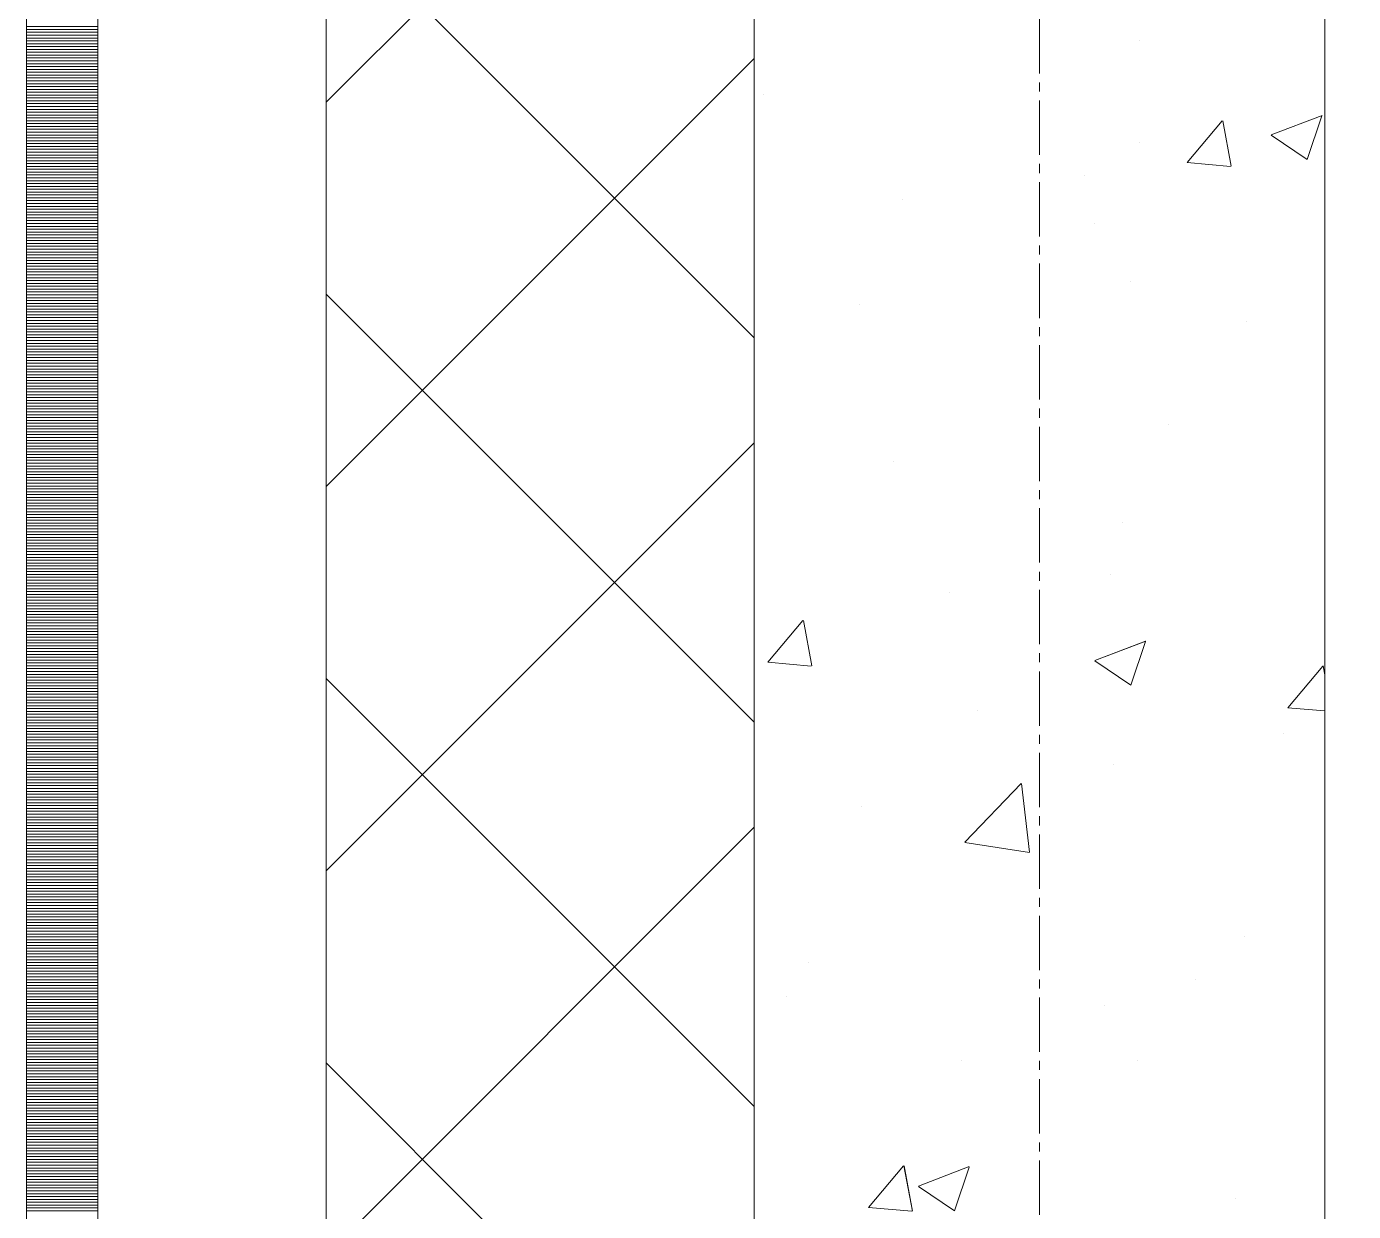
# Model space of a CAD drawing. Header units: millimetres. Extents: x 470010 to 1231400, y -134005 to 421770.
# Drawn here: x 672518.6 to 672983.6, y -56216.7 to -55801.5 of the extents above; entities that cross this region are included whole.
import ezdxf
from ezdxf.enums import TextEntityAlignment as Align

# ---------------------------------------------------------------- set-up
doc = ezdxf.new("R2010")
doc.units = ezdxf.units.MM
doc.linetypes.add('CENTER2', pattern=[28.575, 19.05, -3.175, 3.175, -3.175])
doc.linetypes.add('DASHED', pattern=[19.05, 12.7, -6.35])
doc.layers.get('Defpoints').update_dxf_attribs({"color": 140})
doc.layers.add('АР_Делит', color=120, linetype='Continuous', lineweight=0, plot=False)
for name, color, linetype, lineweight in [('АР_Стены ПЕНОблок', 52, 'Continuous', 20), ('АР_Тонкая', 254, 'Continuous', 5), ('АР_Утеплитель', 31, 'Continuous', 0), ('АР_Штриховка', 8, 'Continuous', 0)]:
    doc.layers.add(name, color=color, linetype=linetype, lineweight=lineweight)
doc.layers.add('РД_Оси_100', color=7, linetype='Continuous', lineweight=0, true_color=0x525252)
doc.styles.add('style1', font='ARIALN.TTF')

# ---------------------------------------------------------------- blocks, each defined once
blk = doc.blocks.new('СОШ_2200_АР_ОСИ_М100_28.05.24')
at = {"layer": 'АР_Делит', "color": 251, "linetype": 'DASHED', "true_color": 0x636466}
blk.add_lwpolyline([(114955, 135155), (114955, -355), (93595.036, -355), (93595.036, 13855), (94145, 13855), (94145, 68320), (66055, 68320), (66055, 13857.73), (83455, 13857.73), (83455, -355), (45245, -355), (45245, 13145), (44695, 13145), (44695, 26755), (45245, 26755), (45245, 68320), (20455, 68320), (20455, 26755), (27955, 26755), (27955, 13145), (-355, 13145), (-355, 100855)], dxfattribs=at)
at = {"layer": 'РД_Оси_100', "color": 251, "linetype": 'CENTER2', "true_color": 0x636466}
blk.add_line((0, -6155), (0, 139938.679), dxfattribs=at)
blk = doc.blocks.new('A$C9108343f')
at = {"layer": 'АР_Стены ПЕНОблок', "color": 18, "linetype": 'Continuous', "lineweight": 20, "true_color": 0x000000}
for p, q in [((7054.96, 97555), (7054.96, 21355)), ((7254.96, 21355), (7254.96, 97555))]:
    blk.add_line(p, q, dxfattribs=at)
at = {"layer": 'АР_Тонкая', "color": 18, "linetype": 'Continuous', "lineweight": 5, "true_color": 0x000000}
for p, q in [((6799.96, 97555), (6799.96, 21355)), ((6824.96, 97555), (6824.96, 21355)), ((6824.96, 21355), (6824.96, 97555)), ((6904.96, 21355), (6904.96, 97555))]:
    blk.add_line(p, q, dxfattribs=at)
at = {"layer": 'АР_Утеплитель', "color": 18, "linetype": 'Continuous', "lineweight": 0, "true_color": 0x000000}
for p, q in [((6904.96, 97555), (6904.96, 21355)), ((7054.96, 21355), (7054.96, 97555))]:
    blk.add_line(p, q, dxfattribs=at)
at = {"layer": 'АР_Штриховка', "color": 18, "linetype": 'Continuous', "lineweight": 0, "true_color": 0x000000}
for p, q in [((6904.96, 44538.25), (7054.96, 44688.25)), ((7054.96, 44455.69), (6904.96, 44605.69)), ((6799.96, 44564.75), (6824.96, 44564.75)), ((6799.96, 44563.75), (6824.96, 44563.75)), ((6799.96, 44562.75), (6824.96, 44562.75)), ((6799.96, 44561.75), (6824.96, 44561.75)), ((6799.96, 44560.75), (6824.96, 44560.75)), ((6799.96, 44559.75), (6824.96, 44559.75)), ((6799.96, 44558.75), (6824.96, 44558.75)), ((6799.96, 44557.75), (6824.96, 44557.75)), ((6799.96, 44556.75), (6824.96, 44556.75)), ((7190.02, 44559.95), (7190.02, 44559.95)), ((6799.96, 44555.75), (6824.96, 44555.75)), ((6799.96, 44554.75), (6824.96, 44554.75)), ((6799.96, 44553.75), (6824.96, 44553.75)), ((6799.96, 44552.75), (6824.96, 44552.75)), ((6799.96, 44551.75), (6824.96, 44551.75)), ((6904.96, 44403.55), (7054.96, 44553.55)), ((6799.96, 44550.75), (6824.96, 44550.75)), ((6799.96, 44549.75), (6824.96, 44549.75)), ((6799.96, 44548.75), (6824.96, 44548.75)), ((6799.96, 44547.75), (6824.96, 44547.75)), ((6799.96, 44546.75), (6824.96, 44546.75)), ((6799.96, 44545.75), (6824.96, 44545.75)), ((6799.96, 44544.75), (6824.96, 44544.75)), ((6799.96, 44543.75), (6824.96, 44543.75)), ((6799.96, 44542.75), (6824.96, 44542.75)), ((6799.96, 44541.75), (6824.96, 44541.75)), ((6799.96, 44540.75), (6824.96, 44540.75)), ((6799.96, 44539.75), (6824.96, 44539.75)), ((6799.96, 44538.75), (6824.96, 44538.75)), ((6799.96, 44537.75), (6824.96, 44537.75)), ((7058.1, 44540.9), (7058.1, 44540.9)), ((6799.96, 44536.75), (6824.96, 44536.75)), ((6799.96, 44535.75), (6824.96, 44535.75)), ((6799.96, 44534.75), (6824.96, 44534.75)), ((6799.96, 44533.75), (6824.96, 44533.75)), ((7236.15, 44526.78), (7253.94, 44533.61)), ((7248.74, 44518.12), (7253.89, 44533.47)), ((6799.96, 44532.75), (6824.96, 44532.75)), ((6799.96, 44531.75), (6824.96, 44531.75)), ((6799.96, 44530.75), (6824.96, 44530.75)), ((6799.96, 44529.75), (6824.96, 44529.75)), ((6799.96, 44528.75), (6824.96, 44528.75)), ((7206.72, 44517.11), (7218.96, 44531.7)), ((7222.08, 44515.81), (7219.14, 44531.73)), ((6799.96, 44527.75), (6824.96, 44527.75)), ((6799.96, 44526.75), (6824.96, 44526.75)), ((6799.96, 44525.75), (6824.96, 44525.75)), ((6799.96, 44524.75), (6824.96, 44524.75)), ((6799.96, 44523.75), (6824.96, 44523.75)), ((7190.15, 44524.2), (7190.15, 44524.2)), ((7236.09, 44526.65), (7248.73, 44518.12)), ((6799.96, 44522.75), (6824.96, 44522.75)), ((6799.96, 44521.75), (6824.96, 44521.75)), ((6799.96, 44520.75), (6824.96, 44520.75)), ((6799.96, 44519.75), (6824.96, 44519.75)), ((6799.96, 44518.75), (6824.96, 44518.75)), ((6799.96, 44517.75), (6824.96, 44517.75)), ((6799.96, 44516.75), (6824.96, 44516.75)), ((6799.96, 44515.75), (6824.96, 44515.75)), ((6799.96, 44514.75), (6824.96, 44514.75)), ((7206.72, 44517.11), (7221.9, 44515.78)), ((6799.96, 44513.75), (6824.96, 44513.75)), ((6799.96, 44512.75), (6824.96, 44512.75)), ((6799.96, 44511.75), (6824.96, 44511.75)), ((6799.96, 44510.75), (6824.96, 44510.75)), ((6799.96, 44509.75), (6824.96, 44509.75)), ((7170.62, 44512.68), (7170.62, 44512.68)), ((6799.96, 44508.75), (6824.96, 44508.75)), ((6799.96, 44507.75), (6824.96, 44507.75)), ((6799.96, 44506.75), (6824.96, 44506.75)), ((6799.96, 44505.75), (6824.96, 44505.75)), ((6799.96, 44504.75), (6824.96, 44504.75)), ((6799.96, 44503.75), (6824.96, 44503.75)), ((6799.96, 44502.75), (6824.96, 44502.75)), ((6799.96, 44501.75), (6824.96, 44501.75)), ((6799.96, 44500.75), (6824.96, 44500.75)), ((7107.04, 44504.3), (7107.04, 44504.3)), ((6799.96, 44499.75), (6824.96, 44499.75)), ((6799.96, 44498.75), (6824.96, 44498.75)), ((6799.96, 44497.75), (6824.96, 44497.75)), ((6799.96, 44496.75), (6824.96, 44496.75)), ((6799.96, 44495.75), (6824.96, 44495.75)), ((6799.96, 44494.75), (6824.96, 44494.75)), ((6799.96, 44493.75), (6824.96, 44493.75)), ((6799.96, 44492.75), (6824.96, 44492.75)), ((6799.96, 44491.75), (6824.96, 44491.75)), ((7174.06, 44495.62), (7174.06, 44495.62)), ((6799.96, 44490.75), (6824.96, 44490.75)), ((6799.96, 44489.75), (6824.96, 44489.75)), ((6799.96, 44488.75), (6824.96, 44488.75)), ((6799.96, 44487.75), (6824.96, 44487.75)), ((6799.96, 44486.75), (6824.96, 44486.75)), ((6799.96, 44485.75), (6824.96, 44485.75)), ((6799.96, 44484.75), (6824.96, 44484.75)), ((6799.96, 44483.75), (6824.96, 44483.75)), ((6799.96, 44482.75), (6824.96, 44482.75)), ((6799.96, 44481.75), (6824.96, 44481.75)), ((6799.96, 44480.75), (6824.96, 44480.75)), ((6799.96, 44479.75), (6824.96, 44479.75)), ((6799.96, 44478.75), (6824.96, 44478.75)), ((6799.96, 44477.75), (6824.96, 44477.75)), ((6799.96, 44476.75), (6824.96, 44476.75)), ((6799.96, 44475.75), (6824.96, 44475.75)), ((6799.96, 44474.75), (6824.96, 44474.75)), ((6799.96, 44473.75), (6824.96, 44473.75)), ((6799.96, 44472.75), (6824.96, 44472.75)), ((7186.94, 44475.39), (7186.94, 44475.39)), ((6799.96, 44471.75), (6824.96, 44471.75)), ((6799.96, 44470.75), (6824.96, 44470.75)), ((6799.96, 44469.75), (6824.96, 44469.75)), ((6799.96, 44468.75), (6824.96, 44468.75)), ((6799.96, 44467.75), (6824.96, 44467.75)), ((7054.96, 44320.98), (6904.96, 44470.98)), ((6799.96, 44466.75), (6824.96, 44466.75)), ((6799.96, 44465.75), (6824.96, 44465.75)), ((6799.96, 44464.75), (6824.96, 44464.75)), ((6799.96, 44463.75), (6824.96, 44463.75)), ((7092.02, 44467.23), (7092.02, 44467.23)), ((6799.96, 44462.75), (6824.96, 44462.75)), ((6799.96, 44461.75), (6824.96, 44461.75)), ((6799.96, 44460.75), (6824.96, 44460.75)), ((6799.96, 44459.75), (6824.96, 44459.75)), ((6799.96, 44458.75), (6824.96, 44458.75)), ((7227.61, 44461.5), (7227.61, 44461.5)), ((6799.96, 44457.75), (6824.96, 44457.75)), ((6799.96, 44456.75), (6824.96, 44456.75)), ((6799.96, 44455.75), (6824.96, 44455.75)), ((6799.96, 44454.75), (6824.96, 44454.75)), ((7055.01, 44456.35), (7055.01, 44456.35)), ((6799.96, 44453.75), (6824.96, 44453.75)), ((6799.96, 44452.75), (6824.96, 44452.75)), ((6799.96, 44451.75), (6824.96, 44451.75)), ((6799.96, 44450.75), (6824.96, 44450.75)), ((6799.96, 44449.75), (6824.96, 44449.75)), ((6799.96, 44448.75), (6824.96, 44448.75)), ((6799.96, 44447.75), (6824.96, 44447.75)), ((6799.96, 44446.75), (6824.96, 44446.75)), ((6799.96, 44445.75), (6824.96, 44445.75)), ((6799.96, 44444.75), (6824.96, 44444.75)), ((6799.96, 44443.75), (6824.96, 44443.75)), ((6799.96, 44442.75), (6824.96, 44442.75)), ((6799.96, 44441.75), (6824.96, 44441.75)), ((6799.96, 44440.75), (6824.96, 44440.75)), ((6799.96, 44439.75), (6824.96, 44439.75)), ((6799.96, 44438.75), (6824.96, 44438.75)), ((6799.96, 44437.75), (6824.96, 44437.75)), ((6799.96, 44436.75), (6824.96, 44436.75)), ((6799.96, 44435.75), (6824.96, 44435.75)), ((6799.96, 44434.75), (6824.96, 44434.75)), ((6799.96, 44433.75), (6824.96, 44433.75)), ((6799.96, 44432.75), (6824.96, 44432.75)), ((6799.96, 44431.75), (6824.96, 44431.75)), ((6799.96, 44430.75), (6824.96, 44430.75)), ((6799.96, 44429.75), (6824.96, 44429.75)), ((6799.96, 44428.75), (6824.96, 44428.75)), ((6799.96, 44427.75), (6824.96, 44427.75)), ((6799.96, 44426.75), (6824.96, 44426.75)), ((6799.96, 44425.75), (6824.96, 44425.75)), ((6799.96, 44424.75), (6824.96, 44424.75)), ((6799.96, 44423.75), (6824.96, 44423.75)), ((6799.96, 44422.75), (6824.96, 44422.75)), ((6799.96, 44421.75), (6824.96, 44421.75)), ((7200, 44425.16), (7200, 44425.16)), ((6799.96, 44420.75), (6824.96, 44420.75)), ((6799.96, 44419.75), (6824.96, 44419.75)), ((6799.96, 44418.75), (6824.96, 44418.75)), ((6799.96, 44417.75), (6824.96, 44417.75)), ((6799.96, 44416.75), (6824.96, 44416.75)), ((6904.96, 44268.85), (7054.96, 44418.85)), ((6799.96, 44415.75), (6824.96, 44415.75)), ((6799.96, 44414.75), (6824.96, 44414.75)), ((6799.96, 44413.75), (6824.96, 44413.75)), ((6799.96, 44412.75), (6824.96, 44412.75)), ((7103.81, 44412.49), (7103.81, 44412.49)), ((6799.96, 44411.75), (6824.96, 44411.75)), ((6799.96, 44410.75), (6824.96, 44410.75)), ((6799.96, 44409.75), (6824.96, 44409.75)), ((6799.96, 44408.75), (6824.96, 44408.75)), ((6799.96, 44407.75), (6824.96, 44407.75)), ((6799.96, 44406.75), (6824.96, 44406.75)), ((6799.96, 44405.75), (6824.96, 44405.75)), ((6799.96, 44404.75), (6824.96, 44404.75)), ((6799.96, 44403.75), (6824.96, 44403.75)), ((6799.96, 44402.75), (6824.96, 44402.75)), ((6799.96, 44401.75), (6824.96, 44401.75)), ((6799.96, 44400.75), (6824.96, 44400.75)), ((6799.96, 44399.75), (6824.96, 44399.75)), ((6799.96, 44398.75), (6824.96, 44398.75)), ((6799.96, 44397.75), (6824.96, 44397.75)), ((6799.96, 44396.75), (6824.96, 44396.75)), ((6799.96, 44395.75), (6824.96, 44395.75)), ((6799.96, 44394.75), (6824.96, 44394.75)), ((6799.96, 44393.75), (6824.96, 44393.75)), ((6799.96, 44392.75), (6824.96, 44392.75)), ((6799.96, 44391.75), (6824.96, 44391.75)), ((6799.96, 44390.75), (6824.96, 44390.75)), ((6799.96, 44389.75), (6824.96, 44389.75)), ((6799.96, 44388.75), (6824.96, 44388.75)), ((7183.85, 44390.84), (7183.85, 44390.84)), ((6799.96, 44387.75), (6824.96, 44387.75)), ((6799.96, 44386.75), (6824.96, 44386.75)), ((6799.96, 44385.75), (6824.96, 44385.75)), ((6799.96, 44384.75), (6824.96, 44384.75)), ((6799.96, 44383.75), (6824.96, 44383.75)), ((6799.96, 44382.75), (6824.96, 44382.75)), ((6799.96, 44381.75), (6824.96, 44381.75)), ((6799.96, 44380.75), (6824.96, 44380.75)), ((6799.96, 44379.75), (6824.96, 44379.75)), ((6799.96, 44378.75), (6824.96, 44378.75)), ((6799.96, 44377.75), (6824.96, 44377.75)), ((6799.96, 44376.75), (6824.96, 44376.75)), ((6799.96, 44375.75), (6824.96, 44375.75)), ((6799.96, 44374.75), (6824.96, 44374.75)), ((6799.96, 44373.75), (6824.96, 44373.75)), ((6799.96, 44372.75), (6824.96, 44372.75)), ((6799.96, 44371.75), (6824.96, 44371.75)), ((6799.96, 44370.75), (6824.96, 44370.75)), ((7179.67, 44372.65), (7179.67, 44372.65)), ((6799.96, 44369.75), (6824.96, 44369.75)), ((6799.96, 44368.75), (6824.96, 44368.75)), ((6799.96, 44367.75), (6824.96, 44367.75)), ((6799.96, 44366.75), (6824.96, 44366.75)), ((6799.96, 44365.75), (6824.96, 44365.75)), ((7123.52, 44366.51), (7123.52, 44366.51)), ((6799.96, 44364.75), (6824.96, 44364.75)), ((6799.96, 44363.75), (6824.96, 44363.75)), ((6799.96, 44362.75), (6824.96, 44362.75)), ((6799.96, 44361.75), (6824.96, 44361.75)), ((6799.96, 44360.75), (6824.96, 44360.75)), ((6799.96, 44359.75), (6824.96, 44359.75)), ((6799.96, 44358.75), (6824.96, 44358.75)), ((6799.96, 44357.75), (6824.96, 44357.75)), ((6799.96, 44356.75), (6824.96, 44356.75)), ((7059.78, 44341.99), (7072.02, 44356.58)), ((7075.14, 44340.69), (7072.2, 44356.61)), ((6799.96, 44355.75), (6824.96, 44355.75)), ((6799.96, 44354.75), (6824.96, 44354.75)), ((6799.96, 44353.75), (6824.96, 44353.75)), ((6799.96, 44352.75), (6824.96, 44352.75)), ((6799.96, 44351.75), (6824.96, 44351.75)), ((6799.96, 44350.75), (6824.96, 44350.75)), ((6799.96, 44349.75), (6824.96, 44349.75)), ((6799.96, 44348.75), (6824.96, 44348.75)), ((6799.96, 44347.75), (6824.96, 44347.75)), ((7174.35, 44342.59), (7192.14, 44349.42)), ((7186.94, 44333.93), (7192.09, 44349.28)), ((6799.96, 44346.75), (6824.96, 44346.75)), ((6799.96, 44345.75), (6824.96, 44345.75)), ((6799.96, 44344.75), (6824.96, 44344.75)), ((6799.96, 44343.75), (6824.96, 44343.75)), ((6799.96, 44342.75), (6824.96, 44342.75)), ((7174.29, 44342.46), (7186.93, 44333.94)), ((6799.96, 44341.75), (6824.96, 44341.75)), ((6799.96, 44340.75), (6824.96, 44340.75)), ((6799.96, 44339.75), (6824.96, 44339.75)), ((6799.96, 44338.75), (6824.96, 44338.75)), ((6799.96, 44337.75), (6824.96, 44337.75)), ((7059.78, 44341.99), (7074.96, 44340.66)), ((7241.96, 44326.05), (7254.21, 44340.65)), ((7254.96, 44337.59), (7254.39, 44340.67)), ((6799.96, 44336.75), (6824.96, 44336.75)), ((6799.96, 44335.75), (6824.96, 44335.75)), ((6799.96, 44334.75), (6824.96, 44334.75)), ((6799.96, 44333.75), (6824.96, 44333.75)), ((7054.96, 44186.28), (6904.96, 44336.28)), ((6799.96, 44332.75), (6824.96, 44332.75)), ((6799.96, 44331.75), (6824.96, 44331.75)), ((6799.96, 44330.75), (6824.96, 44330.75)), ((6799.96, 44329.75), (6824.96, 44329.75)), ((6799.96, 44328.75), (6824.96, 44328.75)), ((6799.96, 44327.75), (6824.96, 44327.75)), ((6799.96, 44326.75), (6824.96, 44326.75)), ((6799.96, 44325.75), (6824.96, 44325.75)), ((6799.96, 44324.75), (6824.96, 44324.75)), ((6799.96, 44323.75), (6824.96, 44323.75)), ((7133.18, 44324.98), (7133.18, 44324.98)), ((7241.96, 44326.05), (7254.96, 44324.91)), ((6799.96, 44322.75), (6824.96, 44322.75)), ((6799.96, 44321.75), (6824.96, 44321.75)), ((6799.96, 44320.75), (6824.96, 44320.75)), ((6799.96, 44319.75), (6824.96, 44319.75)), ((6799.96, 44318.75), (6824.96, 44318.75)), ((6799.96, 44317.75), (6824.96, 44317.75)), ((6799.96, 44316.75), (6824.96, 44316.75)), ((6799.96, 44315.75), (6824.96, 44315.75)), ((6799.96, 44314.75), (6824.96, 44314.75)), ((7240.53, 44316.88), (7240.53, 44316.88)), ((6799.96, 44313.75), (6824.96, 44313.75)), ((6799.96, 44312.75), (6824.96, 44312.75)), ((6799.96, 44311.75), (6824.96, 44311.75)), ((6799.96, 44310.75), (6824.96, 44310.75)), ((6799.96, 44309.75), (6824.96, 44309.75)), ((6799.96, 44308.75), (6824.96, 44308.75)), ((6799.96, 44307.75), (6824.96, 44307.75)), ((6799.96, 44306.75), (6824.96, 44306.75)), ((6799.96, 44305.75), (6824.96, 44305.75)), ((7180.76, 44306.28), (7180.76, 44306.28)), ((6799.96, 44304.75), (6824.96, 44304.75)), ((6799.96, 44303.75), (6824.96, 44303.75)), ((6799.96, 44302.75), (6824.96, 44302.75)), ((6799.96, 44301.75), (6824.96, 44301.75)), ((6799.96, 44300.75), (6824.96, 44300.75)), ((6799.96, 44299.75), (6824.96, 44299.75)), ((6799.96, 44298.75), (6824.96, 44298.75)), ((6799.96, 44297.75), (6824.96, 44297.75)), ((6799.96, 44296.75), (6824.96, 44296.75)), ((6799.96, 44295.75), (6824.96, 44295.75)), ((7128.78, 44278.91), (7148.56, 44299.53)), ((7151.42, 44275.41), (7148.61, 44299.54)), ((6799.96, 44294.75), (6824.96, 44294.75)), ((6799.96, 44293.75), (6824.96, 44293.75)), ((6799.96, 44292.75), (6824.96, 44292.75)), ((6799.96, 44291.75), (6824.96, 44291.75)), ((7092.4, 44291.45), (7092.4, 44291.45)), ((6799.96, 44290.75), (6824.96, 44290.75)), ((6799.96, 44289.75), (6824.96, 44289.75)), ((6799.96, 44288.75), (6824.96, 44288.75)), ((6799.96, 44287.75), (6824.96, 44287.75)), ((6799.96, 44286.75), (6824.96, 44286.75)), ((6799.96, 44285.75), (6824.96, 44285.75)), ((6799.96, 44284.75), (6824.96, 44284.75)), ((6799.96, 44283.75), (6824.96, 44283.75)), ((6799.96, 44282.75), (6824.96, 44282.75)), ((6799.96, 44281.75), (6824.96, 44281.75)), ((6904.96, 44134.14), (7054.96, 44284.14)), ((6799.96, 44280.75), (6824.96, 44280.75)), ((6799.96, 44279.75), (6824.96, 44279.75)), ((6799.96, 44278.75), (6824.96, 44278.75)), ((6799.96, 44277.75), (6824.96, 44277.75)), ((7128.82, 44278.83), (7151.41, 44275.32)), ((6799.96, 44276.75), (6824.96, 44276.75)), ((6799.96, 44275.75), (6824.96, 44275.75)), ((6799.96, 44274.75), (6824.96, 44274.75)), ((6799.96, 44273.75), (6824.96, 44273.75)), ((6799.96, 44272.75), (6824.96, 44272.75)), ((6799.96, 44271.75), (6824.96, 44271.75)), ((6799.96, 44270.75), (6824.96, 44270.75)), ((6799.96, 44269.75), (6824.96, 44269.75)), ((6799.96, 44268.75), (6824.96, 44268.75)), ((6799.96, 44267.75), (6824.96, 44267.75)), ((6799.96, 44266.75), (6824.96, 44266.75)), ((6799.96, 44265.75), (6824.96, 44265.75)), ((6799.96, 44264.75), (6824.96, 44264.75)), ((6799.96, 44263.75), (6824.96, 44263.75)), ((6799.96, 44262.75), (6824.96, 44262.75)), ((6799.96, 44261.75), (6824.96, 44261.75)), ((6799.96, 44260.75), (6824.96, 44260.75)), ((6799.96, 44259.75), (6824.96, 44259.75)), ((6799.96, 44258.75), (6824.96, 44258.75)), ((6799.96, 44257.75), (6824.96, 44257.75)), ((6799.96, 44256.75), (6824.96, 44256.75)), ((6799.96, 44255.75), (6824.96, 44255.75)), ((6799.96, 44254.75), (6824.96, 44254.75)), ((6799.96, 44253.75), (6824.96, 44253.75)), ((6799.96, 44252.75), (6824.96, 44252.75)), ((6799.96, 44251.75), (6824.96, 44251.75)), ((6799.96, 44250.75), (6824.96, 44250.75)), ((6799.96, 44249.75), (6824.96, 44249.75)), ((6799.96, 44248.75), (6824.96, 44248.75)), ((6799.96, 44247.75), (6824.96, 44247.75)), ((6799.96, 44246.75), (6824.96, 44246.75)), ((6799.96, 44245.75), (6824.96, 44245.75)), ((6799.96, 44244.75), (6824.96, 44244.75)), ((7226.78, 44245.92), (7226.78, 44245.92)), ((6799.96, 44243.75), (6824.96, 44243.75)), ((6799.96, 44242.75), (6824.96, 44242.75)), ((6799.96, 44241.75), (6824.96, 44241.75)), ((6799.96, 44240.75), (6824.96, 44240.75)), ((6799.96, 44239.75), (6824.96, 44239.75)), ((6799.96, 44238.75), (6824.96, 44238.75)), ((6799.96, 44237.75), (6824.96, 44237.75)), ((6799.96, 44236.75), (6824.96, 44236.75)), ((6799.96, 44235.75), (6824.96, 44235.75)), ((7074.06, 44236.71), (7074.06, 44236.71)), ((6799.96, 44234.75), (6824.96, 44234.75)), ((6799.96, 44233.75), (6824.96, 44233.75)), ((6799.96, 44232.75), (6824.96, 44232.75)), ((6799.96, 44231.75), (6824.96, 44231.75)), ((6799.96, 44230.75), (6824.96, 44230.75)), ((7209.65, 44230.98), (7209.65, 44230.98)), ((6799.96, 44229.75), (6824.96, 44229.75)), ((6799.96, 44228.75), (6824.96, 44228.75)), ((6799.96, 44227.75), (6824.96, 44227.75)), ((6799.96, 44226.75), (6824.96, 44226.75)), ((6799.96, 44225.75), (6824.96, 44225.75)), ((6799.96, 44224.75), (6824.96, 44224.75)), ((6799.96, 44223.75), (6824.96, 44223.75)), ((6799.96, 44222.75), (6824.96, 44222.75)), ((6799.96, 44221.75), (6824.96, 44221.75)), ((7066.36, 44224.8), (7066.36, 44224.8)), ((7177.67, 44221.73), (7177.67, 44221.73)), ((6799.96, 44220.75), (6824.96, 44220.75)), ((6799.96, 44219.75), (6824.96, 44219.75)), ((6799.96, 44218.75), (6824.96, 44218.75)), ((6799.96, 44217.75), (6824.96, 44217.75)), ((6799.96, 44216.75), (6824.96, 44216.75)), ((6799.96, 44215.75), (6824.96, 44215.75)), ((6799.96, 44214.75), (6824.96, 44214.75)), ((6799.96, 44213.75), (6824.96, 44213.75)), ((6799.96, 44212.75), (6824.96, 44212.75)), ((6799.96, 44211.75), (6824.96, 44211.75)), ((6799.96, 44210.75), (6824.96, 44210.75)), ((6799.96, 44209.75), (6824.96, 44209.75)), ((6799.96, 44208.75), (6824.96, 44208.75)), ((6799.96, 44207.75), (6824.96, 44207.75)), ((6799.96, 44206.75), (6824.96, 44206.75)), ((6799.96, 44205.75), (6824.96, 44205.75)), ((6799.96, 44204.75), (6824.96, 44204.75)), ((6799.96, 44203.75), (6824.96, 44203.75)), ((6799.96, 44202.75), (6824.96, 44202.75)), ((6799.96, 44201.75), (6824.96, 44201.75)), ((6799.96, 44200.75), (6824.96, 44200.75)), ((6799.96, 44199.75), (6824.96, 44199.75)), ((6799.96, 44198.75), (6824.96, 44198.75)), ((7054.96, 44051.58), (6904.96, 44201.58)), ((7127.62, 44202.59), (7127.62, 44202.59)), ((7189.4, 44202.56), (7189.4, 44202.56)), ((6799.96, 44197.75), (6824.96, 44197.75)), ((6799.96, 44196.75), (6824.96, 44196.75)), ((6799.96, 44195.75), (6824.96, 44195.75)), ((6799.96, 44194.75), (6824.96, 44194.75)), ((6799.96, 44193.75), (6824.96, 44193.75)), ((6799.96, 44192.75), (6824.96, 44192.75)), ((6799.96, 44191.75), (6824.96, 44191.75)), ((6799.96, 44190.75), (6824.96, 44190.75)), ((6799.96, 44189.75), (6824.96, 44189.75)), ((6799.96, 44188.75), (6824.96, 44188.75)), ((6799.96, 44187.75), (6824.96, 44187.75)), ((6799.96, 44186.75), (6824.96, 44186.75)), ((6799.96, 44185.75), (6824.96, 44185.75)), ((6799.96, 44184.75), (6824.96, 44184.75)), ((6799.96, 44183.75), (6824.96, 44183.75)), ((6799.96, 44182.75), (6824.96, 44182.75)), ((6799.96, 44181.75), (6824.96, 44181.75)), ((6799.96, 44180.75), (6824.96, 44180.75)), ((6799.96, 44179.75), (6824.96, 44179.75)), ((6799.96, 44178.75), (6824.96, 44178.75)), ((6799.96, 44177.75), (6824.96, 44177.75)), ((6799.96, 44176.75), (6824.96, 44176.75)), ((6799.96, 44175.75), (6824.96, 44175.75)), ((6799.96, 44174.75), (6824.96, 44174.75)), ((6799.96, 44173.75), (6824.96, 44173.75)), ((6799.96, 44172.75), (6824.96, 44172.75)), ((6799.96, 44171.75), (6824.96, 44171.75)), ((6799.96, 44170.75), (6824.96, 44170.75)), ((6799.96, 44169.75), (6824.96, 44169.75)), ((6799.96, 44168.75), (6824.96, 44168.75)), ((6799.96, 44167.75), (6824.96, 44167.75)), ((6799.96, 44166.75), (6824.96, 44166.75)), ((6799.96, 44165.75), (6824.96, 44165.75)), ((7095.02, 44150.93), (7107.27, 44165.53)), ((7110.38, 44149.64), (7107.45, 44165.56)), ((6799.96, 44164.75), (6824.96, 44164.75)), ((6799.96, 44163.75), (6824.96, 44163.75)), ((6799.96, 44162.75), (6824.96, 44162.75)), ((6799.96, 44161.75), (6824.96, 44161.75)), ((7112.55, 44158.4), (7130.33, 44165.23)), ((7125.14, 44149.74), (7130.29, 44165.09)), ((6799.96, 44160.75), (6824.96, 44160.75)), ((6799.96, 44159.75), (6824.96, 44159.75)), ((6799.96, 44158.75), (6824.96, 44158.75)), ((6799.96, 44157.75), (6824.96, 44157.75)), ((6799.96, 44156.75), (6824.96, 44156.75)), ((7112.49, 44158.27), (7125.12, 44149.75)), ((6799.96, 44155.75), (6824.96, 44155.75)), ((6799.96, 44154.75), (6824.96, 44154.75)), ((6799.96, 44153.75), (6824.96, 44153.75)), ((6799.96, 44152.75), (6824.96, 44152.75)), ((6799.96, 44151.75), (6824.96, 44151.75)), ((7223.54, 44154.11), (7223.54, 44154.11)), ((6799.96, 44150.75), (6824.96, 44150.75)), ((6799.96, 44149.75), (6824.96, 44149.75)), ((7095.02, 44150.93), (7110.2, 44149.6))]:
    blk.add_line(p, q, dxfattribs=at)
at = {"layer": 'РД_Оси_100'}
blk.add_blockref('СОШ_2200_АР_ОСИ_М100_28.05.24', (7154.96, 6755), dxfattribs=at)
at = {"layer": 'Defpoints', "color": 18, "true_color": 0x000000, "style": 'style1'}
for p in [(143949.34, 316089.12), (143974.98, 281639.5), (143890.4, 273244.71), (143839.99, 264276.81), (143967.75, 254892.38), (12251.96, 104178.14), (12382.58, 96023.14)]:
    blk.add_attdef('АР-ПОМЕЩЕНИЕ:НАИМЕНОВАНИЕ', text='', height=100, dxfattribs=at).set_placement(p, align=Align.MIDDLE)
at = {"layer": 'Defpoints', "color": 18, "true_color": 0x000000, "style": 'style1', "flags": 8}
for p in [(143951.3, 279099.09), (143848.34, 269251.11), (143875.33, 260094.25), (144049.74, 250824.7), (163419.28, 238153.36), (155897.46, 237965.97), (183037.2, 237965.97), (143342.94, 237876.19)]:
    blk.add_attdef('АР-ПОМЕЩЕНИЕ:НАИМЕНОВАНИЕ', text='', height=100, dxfattribs=at).set_placement(p, align=Align.MIDDLE)

msp = doc.modelspace()

# ---------------------------------------------------------------- linework, layer by layer
at = {"layer": 'АР_Стены ПЕНОблок', "color": 18, "linetype": 'Continuous', "lineweight": 20, "true_color": 0x000000}
for p, q in [((672773.57, -2811.242), (672773.57, -79011.242)), ((672973.57, -79011.242), (672973.57, -2811.242))]:
    msp.add_line(p, q, dxfattribs=at)
at = {"layer": 'АР_Тонкая', "color": 18, "linetype": 'Continuous', "lineweight": 5, "true_color": 0x000000}
for p, q in [((672518.57, -2811.242), (672518.57, -79011.242)), ((672543.57, -2811.242), (672543.57, -79011.242)), ((672543.57, -79011.242), (672543.57, -2811.242)), ((672623.57, -79011.242), (672623.57, -2811.242))]:
    msp.add_line(p, q, dxfattribs=at)
at = {"layer": 'АР_Утеплитель', "color": 18, "linetype": 'Continuous', "lineweight": 0, "true_color": 0x000000}
for p, q in [((672623.57, -2811.242), (672623.57, -79011.242)), ((672773.57, -79011.242), (672773.57, -2811.242))]:
    msp.add_line(p, q, dxfattribs=at)
at = {"layer": 'АР_Штриховка', "color": 18, "linetype": 'Continuous', "lineweight": 0, "true_color": 0x000000}
for p, q in [((672623.57, -55827.989), (672773.57, -55677.989)), ((672773.57, -55910.555), (672623.57, -55760.555)), ((672518.57, -55801.492), (672543.57, -55801.492)), ((672518.57, -55802.492), (672543.57, -55802.492)), ((672518.57, -55803.492), (672543.57, -55803.492)), ((672518.57, -55804.492), (672543.57, -55804.492)), ((672518.57, -55805.492), (672543.57, -55805.492)), ((672518.57, -55806.492), (672543.57, -55806.492)), ((672518.57, -55807.492), (672543.57, -55807.492)), ((672518.57, -55808.492), (672543.57, -55808.492)), ((672518.57, -55809.492), (672543.57, -55809.492)), ((672518.57, -55810.492), (672543.57, -55810.492)), ((672518.57, -55811.492), (672543.57, -55811.492)), ((672518.57, -55812.492), (672543.57, -55812.492)), ((672518.57, -55813.492), (672543.57, -55813.492)), ((672623.57, -55962.692), (672773.57, -55812.692)), ((672518.57, -55814.492), (672543.57, -55814.492)), ((672518.57, -55815.492), (672543.57, -55815.492)), ((672518.57, -55816.492), (672543.57, -55816.492)), ((672518.57, -55817.492), (672543.57, -55817.492)), ((672518.57, -55818.492), (672543.57, -55818.492)), ((672518.57, -55819.492), (672543.57, -55819.492)), ((672518.57, -55820.492), (672543.57, -55820.492)), ((672518.57, -55821.492), (672543.57, -55821.492)), ((672518.57, -55822.492), (672543.57, -55822.492)), ((672518.57, -55823.492), (672543.57, -55823.492)), ((672518.57, -55824.492), (672543.57, -55824.492)), ((672518.57, -55825.492), (672543.57, -55825.492)), ((672518.57, -55826.492), (672543.57, -55826.492)), ((672518.57, -55827.492), (672543.57, -55827.492)), ((672518.57, -55828.492), (672543.57, -55828.492)), ((672518.57, -55829.492), (672543.57, -55829.492)), ((672518.57, -55830.492), (672543.57, -55830.492)), ((672518.57, -55831.492), (672543.57, -55831.492)), ((672518.57, -55832.492), (672543.57, -55832.492)), ((672518.57, -55833.492), (672543.57, -55833.492)), ((672518.57, -55834.492), (672543.57, -55834.492)), ((672518.57, -55835.492), (672543.57, -55835.492)), ((672518.57, -55836.492), (672543.57, -55836.492)), ((672925.331, -55849.133), (672937.576, -55834.539)), ((672940.694, -55850.432), (672937.757, -55834.51)), ((672954.765, -55839.462), (672972.55, -55832.635)), ((672967.351, -55848.122), (672972.502, -55832.773)), ((672518.57, -55837.492), (672543.57, -55837.492)), ((672518.57, -55838.492), (672543.57, -55838.492)), ((672518.57, -55839.492), (672543.57, -55839.492)), ((672518.57, -55840.492), (672543.57, -55840.492)), ((672518.57, -55841.492), (672543.57, -55841.492)), ((672954.705, -55839.596), (672967.339, -55848.118)), ((672518.57, -55842.492), (672543.57, -55842.492)), ((672518.57, -55843.492), (672543.57, -55843.492)), ((672518.57, -55844.492), (672543.57, -55844.492)), ((672518.57, -55845.492), (672543.57, -55845.492)), ((672518.57, -55846.492), (672543.57, -55846.492)), ((672518.57, -55847.492), (672543.57, -55847.492)), ((672518.57, -55848.492), (672543.57, -55848.492)), ((672518.57, -55849.492), (672543.57, -55849.492)), ((672518.57, -55850.492), (672543.57, -55850.492)), ((672925.331, -55849.137), (672940.513, -55850.465)), ((672518.57, -55851.492), (672543.57, -55851.492)), ((672518.57, -55852.492), (672543.57, -55852.492)), ((672518.57, -55853.492), (672543.57, -55853.492)), ((672518.57, -55854.492), (672543.57, -55854.492)), ((672518.57, -55855.492), (672543.57, -55855.492)), ((672518.57, -55856.492), (672543.57, -55856.492)), ((672518.57, -55857.492), (672543.57, -55857.492)), ((672518.57, -55858.492), (672543.57, -55858.492)), ((672518.57, -55859.492), (672543.57, -55859.492)), ((672518.57, -55860.492), (672543.57, -55860.492)), ((672518.57, -55861.492), (672543.57, -55861.492)), ((672518.57, -55862.492), (672543.57, -55862.492)), ((672518.57, -55863.492), (672543.57, -55863.492)), ((672518.57, -55864.492), (672543.57, -55864.492)), ((672518.57, -55865.492), (672543.57, -55865.492)), ((672518.57, -55866.492), (672543.57, -55866.492)), ((672518.57, -55867.492), (672543.57, -55867.492)), ((672518.57, -55868.492), (672543.57, -55868.492)), ((672518.57, -55869.492), (672543.57, -55869.492)), ((672518.57, -55870.492), (672543.57, -55870.492)), ((672518.57, -55871.492), (672543.57, -55871.492)), ((672518.57, -55872.492), (672543.57, -55872.492)), ((672518.57, -55873.492), (672543.57, -55873.492)), ((672518.57, -55874.492), (672543.57, -55874.492)), ((672518.57, -55875.492), (672543.57, -55875.492)), ((672518.57, -55876.492), (672543.57, -55876.492)), ((672518.57, -55877.492), (672543.57, -55877.492)), ((672518.57, -55878.492), (672543.57, -55878.492)), ((672518.57, -55879.492), (672543.57, -55879.492)), ((672518.57, -55880.492), (672543.57, -55880.492)), ((672518.57, -55881.492), (672543.57, -55881.492)), ((672518.57, -55882.492), (672543.57, -55882.492)), ((672518.57, -55883.492), (672543.57, -55883.492)), ((672518.57, -55884.492), (672543.57, -55884.492)), ((672518.57, -55885.492), (672543.57, -55885.492)), ((672518.57, -55886.492), (672543.57, -55886.492)), ((672518.57, -55887.492), (672543.57, -55887.492)), ((672518.57, -55888.492), (672543.57, -55888.492)), ((672518.57, -55889.492), (672543.57, -55889.492)), ((672518.57, -55890.492), (672543.57, -55890.492)), ((672518.57, -55891.492), (672543.57, -55891.492)), ((672518.57, -55892.492), (672543.57, -55892.492)), ((672518.57, -55893.492), (672543.57, -55893.492)), ((672518.57, -55894.492), (672543.57, -55894.492)), ((672518.57, -55895.492), (672543.57, -55895.492)), ((672518.57, -55896.492), (672543.57, -55896.492)), ((672773.57, -56045.259), (672623.57, -55895.259)), ((672518.57, -55897.492), (672543.57, -55897.492)), ((672518.57, -55898.492), (672543.57, -55898.492)), ((672518.57, -55899.492), (672543.57, -55899.492)), ((672518.57, -55900.492), (672543.57, -55900.492)), ((672518.57, -55901.492), (672543.57, -55901.492)), ((672518.57, -55902.492), (672543.57, -55902.492)), ((672518.57, -55903.492), (672543.57, -55903.492)), ((672518.57, -55904.492), (672543.57, -55904.492)), ((672518.57, -55905.492), (672543.57, -55905.492)), ((672518.57, -55906.492), (672543.57, -55906.492)), ((672518.57, -55907.492), (672543.57, -55907.492)), ((672518.57, -55908.492), (672543.57, -55908.492)), ((672518.57, -55909.492), (672543.57, -55909.492)), ((672518.57, -55910.492), (672543.57, -55910.492)), ((672518.57, -55911.492), (672543.57, -55911.492)), ((672518.57, -55912.492), (672543.57, -55912.492)), ((672518.57, -55913.492), (672543.57, -55913.492)), ((672518.57, -55914.492), (672543.57, -55914.492)), ((672518.57, -55915.492), (672543.57, -55915.492)), ((672518.57, -55916.492), (672543.57, -55916.492)), ((672518.57, -55917.492), (672543.57, -55917.492)), ((672518.57, -55918.492), (672543.57, -55918.492)), ((672518.57, -55919.492), (672543.57, -55919.492)), ((672518.57, -55920.492), (672543.57, -55920.492)), ((672518.57, -55921.492), (672543.57, -55921.492)), ((672518.57, -55922.492), (672543.57, -55922.492)), ((672518.57, -55923.492), (672543.57, -55923.492)), ((672518.57, -55924.492), (672543.57, -55924.492)), ((672518.57, -55925.492), (672543.57, -55925.492)), ((672518.57, -55926.492), (672543.57, -55926.492)), ((672518.57, -55927.492), (672543.57, -55927.492)), ((672518.57, -55928.492), (672543.57, -55928.492)), ((672518.57, -55929.492), (672543.57, -55929.492)), ((672518.57, -55930.492), (672543.57, -55930.492)), ((672518.57, -55931.492), (672543.57, -55931.492)), ((672518.57, -55932.492), (672543.57, -55932.492)), ((672518.57, -55933.492), (672543.57, -55933.492)), ((672518.57, -55934.492), (672543.57, -55934.492)), ((672518.57, -55935.492), (672543.57, -55935.492)), ((672518.57, -55936.492), (672543.57, -55936.492)), ((672518.57, -55937.492), (672543.57, -55937.492)), ((672518.57, -55938.492), (672543.57, -55938.492)), ((672518.57, -55939.492), (672543.57, -55939.492)), ((672518.57, -55940.492), (672543.57, -55940.492)), ((672518.57, -55941.492), (672543.57, -55941.492)), ((672518.57, -55942.492), (672543.57, -55942.492)), ((672518.57, -55943.492), (672543.57, -55943.492)), ((672518.57, -55944.492), (672543.57, -55944.492)), ((672518.57, -55945.492), (672543.57, -55945.492)), ((672518.57, -55946.492), (672543.57, -55946.492)), ((672518.57, -55947.492), (672543.57, -55947.492)), ((672518.57, -55948.492), (672543.57, -55948.492)), ((672623.57, -56097.396), (672773.57, -55947.396)), ((672518.57, -55949.492), (672543.57, -55949.492)), ((672518.57, -55950.492), (672543.57, -55950.492)), ((672518.57, -55951.492), (672543.57, -55951.492)), ((672518.57, -55952.492), (672543.57, -55952.492)), ((672518.57, -55953.492), (672543.57, -55953.492)), ((672518.57, -55954.492), (672543.57, -55954.492)), ((672518.57, -55955.492), (672543.57, -55955.492)), ((672518.57, -55956.492), (672543.57, -55956.492)), ((672518.57, -55957.492), (672543.57, -55957.492)), ((672518.57, -55958.492), (672543.57, -55958.492)), ((672518.57, -55959.492), (672543.57, -55959.492)), ((672518.57, -55960.492), (672543.57, -55960.492)), ((672518.57, -55961.492), (672543.57, -55961.492)), ((672518.57, -55962.492), (672543.57, -55962.492)), ((672518.57, -55963.492), (672543.57, -55963.492)), ((672518.57, -55964.492), (672543.57, -55964.492)), ((672518.57, -55965.492), (672543.57, -55965.492)), ((672518.57, -55966.492), (672543.57, -55966.492)), ((672518.57, -55967.492), (672543.57, -55967.492)), ((672518.57, -55968.492), (672543.57, -55968.492)), ((672518.57, -55969.492), (672543.57, -55969.492)), ((672518.57, -55970.492), (672543.57, -55970.492)), ((672518.57, -55971.492), (672543.57, -55971.492)), ((672518.57, -55972.492), (672543.57, -55972.492)), ((672518.57, -55973.492), (672543.57, -55973.492)), ((672518.57, -55974.492), (672543.57, -55974.492)), ((672518.57, -55975.492), (672543.57, -55975.492)), ((672518.57, -55976.492), (672543.57, -55976.492)), ((672518.57, -55977.492), (672543.57, -55977.492)), ((672518.57, -55978.492), (672543.57, -55978.492)), ((672518.57, -55979.492), (672543.57, -55979.492)), ((672518.57, -55980.492), (672543.57, -55980.492)), ((672518.57, -55981.492), (672543.57, -55981.492)), ((672518.57, -55982.492), (672543.57, -55982.492)), ((672518.57, -55983.492), (672543.57, -55983.492)), ((672518.57, -55984.492), (672543.57, -55984.492)), ((672518.57, -55985.492), (672543.57, -55985.492)), ((672518.57, -55986.492), (672543.57, -55986.492)), ((672518.57, -55987.492), (672543.57, -55987.492)), ((672518.57, -55988.492), (672543.57, -55988.492)), ((672518.57, -55989.492), (672543.57, -55989.492)), ((672518.57, -55990.492), (672543.57, -55990.492)), ((672518.57, -55991.492), (672543.57, -55991.492)), ((672518.57, -55992.492), (672543.57, -55992.492)), ((672518.57, -55993.492), (672543.57, -55993.492)), ((672518.57, -55994.492), (672543.57, -55994.492)), ((672518.57, -55995.492), (672543.57, -55995.492)), ((672518.57, -55996.492), (672543.57, -55996.492)), ((672518.57, -55997.492), (672543.57, -55997.492)), ((672518.57, -55998.492), (672543.57, -55998.492)), ((672518.57, -55999.492), (672543.57, -55999.492)), ((672518.57, -56000.492), (672543.57, -56000.492)), ((672518.57, -56001.492), (672543.57, -56001.492)), ((672518.57, -56002.492), (672543.57, -56002.492)), ((672518.57, -56003.492), (672543.57, -56003.492)), ((672518.57, -56004.492), (672543.57, -56004.492)), ((672518.57, -56005.492), (672543.57, -56005.492)), ((672518.57, -56006.492), (672543.57, -56006.492)), ((672518.57, -56007.492), (672543.57, -56007.492)), ((672518.57, -56008.492), (672543.57, -56008.492)), ((672518.57, -56009.492), (672543.57, -56009.492)), ((672518.57, -56010.492), (672543.57, -56010.492)), ((672518.57, -56011.492), (672543.57, -56011.492)), ((672518.57, -56012.492), (672543.57, -56012.492)), ((672518.57, -56013.492), (672543.57, -56013.492)), ((672778.39, -56024.25), (672790.635, -56009.657)), ((672793.753, -56025.55), (672790.816, -56009.628)), ((672518.57, -56014.492), (672543.57, -56014.492)), ((672518.57, -56015.492), (672543.57, -56015.492)), ((672518.57, -56016.492), (672543.57, -56016.492)), ((672518.57, -56017.492), (672543.57, -56017.492)), ((672892.963, -56023.65), (672910.748, -56016.823)), ((672905.549, -56032.31), (672910.7, -56016.961)), ((672518.57, -56018.492), (672543.57, -56018.492)), ((672518.57, -56019.492), (672543.57, -56019.492)), ((672518.57, -56020.492), (672543.57, -56020.492)), ((672518.57, -56021.492), (672543.57, -56021.492)), ((672518.57, -56022.492), (672543.57, -56022.492)), ((672518.57, -56023.492), (672543.57, -56023.492)), ((672518.57, -56024.492), (672543.57, -56024.492)), ((672518.57, -56025.492), (672543.57, -56025.492)), ((672518.57, -56026.492), (672543.57, -56026.492)), ((672518.57, -56027.492), (672543.57, -56027.492)), ((672778.39, -56024.255), (672793.572, -56025.583)), ((672892.903, -56023.784), (672905.537, -56032.306)), ((672960.575, -56040.189), (672972.82, -56025.596)), ((672973.57, -56028.657), (672973, -56025.567)), ((672518.57, -56028.492), (672543.57, -56028.492)), ((672518.57, -56029.492), (672543.57, -56029.492)), ((672518.57, -56030.492), (672543.57, -56030.492)), ((672518.57, -56031.492), (672543.57, -56031.492)), ((672773.57, -56179.963), (672623.57, -56029.963)), ((672518.57, -56032.492), (672543.57, -56032.492)), ((672518.57, -56033.492), (672543.57, -56033.492)), ((672518.57, -56034.492), (672543.57, -56034.492)), ((672518.57, -56035.492), (672543.57, -56035.492)), ((672518.57, -56036.492), (672543.57, -56036.492)), ((672518.57, -56037.492), (672543.57, -56037.492)), ((672518.57, -56038.492), (672543.57, -56038.492)), ((672518.57, -56039.492), (672543.57, -56039.492)), ((672518.57, -56040.492), (672543.57, -56040.492)), ((672518.57, -56041.492), (672543.57, -56041.492)), ((672960.574, -56040.194), (672973.57, -56041.331)), ((672518.57, -56042.492), (672543.57, -56042.492)), ((672518.57, -56043.492), (672543.57, -56043.492)), ((672518.57, -56044.492), (672543.57, -56044.492)), ((672518.57, -56045.492), (672543.57, -56045.492)), ((672518.57, -56046.492), (672543.57, -56046.492)), ((672518.57, -56047.492), (672543.57, -56047.492)), ((672518.57, -56048.492), (672543.57, -56048.492)), ((672518.57, -56049.492), (672543.57, -56049.492)), ((672518.57, -56050.492), (672543.57, -56050.492)), ((672518.57, -56051.492), (672543.57, -56051.492)), ((672518.57, -56052.492), (672543.57, -56052.492)), ((672518.57, -56053.492), (672543.57, -56053.492)), ((672518.57, -56054.492), (672543.57, -56054.492)), ((672518.57, -56055.492), (672543.57, -56055.492)), ((672518.57, -56056.492), (672543.57, -56056.492)), ((672518.57, -56057.492), (672543.57, -56057.492)), ((672518.57, -56058.492), (672543.57, -56058.492)), ((672518.57, -56059.492), (672543.57, -56059.492)), ((672518.57, -56060.492), (672543.57, -56060.492)), ((672518.57, -56061.492), (672543.57, -56061.492)), ((672518.57, -56062.492), (672543.57, -56062.492)), ((672518.57, -56063.492), (672543.57, -56063.492)), ((672518.57, -56064.492), (672543.57, -56064.492)), ((672518.57, -56065.492), (672543.57, -56065.492)), ((672518.57, -56066.492), (672543.57, -56066.492)), ((672518.57, -56067.492), (672543.57, -56067.492)), ((672518.57, -56068.492), (672543.57, -56068.492)), ((672847.389, -56087.332), (672867.173, -56066.713)), ((672870.032, -56090.829), (672867.226, -56066.707)), ((672518.57, -56069.492), (672543.57, -56069.492)), ((672518.57, -56070.492), (672543.57, -56070.492)), ((672518.57, -56071.492), (672543.57, -56071.492)), ((672518.57, -56072.492), (672543.57, -56072.492)), ((672518.57, -56073.492), (672543.57, -56073.492)), ((672518.57, -56074.492), (672543.57, -56074.492)), ((672518.57, -56075.492), (672543.57, -56075.492)), ((672518.57, -56076.492), (672543.57, -56076.492)), ((672518.57, -56077.492), (672543.57, -56077.492)), ((672518.57, -56078.492), (672543.57, -56078.492)), ((672518.57, -56079.492), (672543.57, -56079.492)), ((672518.57, -56080.492), (672543.57, -56080.492)), ((672518.57, -56081.492), (672543.57, -56081.492)), ((672518.57, -56082.492), (672543.57, -56082.492)), ((672623.57, -56232.1), (672773.57, -56082.1)), ((672518.57, -56083.492), (672543.57, -56083.492)), ((672518.57, -56084.492), (672543.57, -56084.492)), ((672518.57, -56085.492), (672543.57, -56085.492)), ((672518.57, -56086.492), (672543.57, -56086.492)), ((672518.57, -56087.492), (672543.57, -56087.492)), ((672847.428, -56087.415), (672870.018, -56090.919)), ((672518.57, -56088.492), (672543.57, -56088.492)), ((672518.57, -56089.492), (672543.57, -56089.492)), ((672518.57, -56090.492), (672543.57, -56090.492)), ((672518.57, -56091.492), (672543.57, -56091.492)), ((672518.57, -56092.492), (672543.57, -56092.492)), ((672518.57, -56093.492), (672543.57, -56093.492)), ((672518.57, -56094.492), (672543.57, -56094.492)), ((672518.57, -56095.492), (672543.57, -56095.492)), ((672518.57, -56096.492), (672543.57, -56096.492)), ((672518.57, -56097.492), (672543.57, -56097.492)), ((672518.57, -56098.492), (672543.57, -56098.492)), ((672518.57, -56099.492), (672543.57, -56099.492)), ((672518.57, -56100.492), (672543.57, -56100.492)), ((672518.57, -56101.492), (672543.57, -56101.492)), ((672518.57, -56102.492), (672543.57, -56102.492)), ((672518.57, -56103.492), (672543.57, -56103.492)), ((672518.57, -56104.492), (672543.57, -56104.492)), ((672518.57, -56105.492), (672543.57, -56105.492)), ((672518.57, -56106.492), (672543.57, -56106.492)), ((672518.57, -56107.492), (672543.57, -56107.492)), ((672518.57, -56108.492), (672543.57, -56108.492)), ((672518.57, -56109.492), (672543.57, -56109.492)), ((672518.57, -56110.492), (672543.57, -56110.492)), ((672518.57, -56111.492), (672543.57, -56111.492)), ((672518.57, -56112.492), (672543.57, -56112.492)), ((672518.57, -56113.492), (672543.57, -56113.492)), ((672518.57, -56114.492), (672543.57, -56114.492)), ((672518.57, -56115.492), (672543.57, -56115.492)), ((672518.57, -56116.492), (672543.57, -56116.492)), ((672518.57, -56117.492), (672543.57, -56117.492)), ((672518.57, -56118.492), (672543.57, -56118.492)), ((672518.57, -56119.492), (672543.57, -56119.492)), ((672518.57, -56120.492), (672543.57, -56120.492)), ((672518.57, -56121.492), (672543.57, -56121.492)), ((672518.57, -56122.492), (672543.57, -56122.492)), ((672518.57, -56123.492), (672543.57, -56123.492)), ((672518.57, -56124.492), (672543.57, -56124.492)), ((672518.57, -56125.492), (672543.57, -56125.492)), ((672518.57, -56126.492), (672543.57, -56126.492)), ((672518.57, -56127.492), (672543.57, -56127.492)), ((672518.57, -56128.492), (672543.57, -56128.492)), ((672518.57, -56129.492), (672543.57, -56129.492)), ((672518.57, -56130.492), (672543.57, -56130.492)), ((672518.57, -56131.492), (672543.57, -56131.492)), ((672518.57, -56132.492), (672543.57, -56132.492)), ((672518.57, -56133.492), (672543.57, -56133.492)), ((672518.57, -56134.492), (672543.57, -56134.492)), ((672518.57, -56135.492), (672543.57, -56135.492)), ((672518.57, -56136.492), (672543.57, -56136.492)), ((672518.57, -56137.492), (672543.57, -56137.492)), ((672518.57, -56138.492), (672543.57, -56138.492)), ((672518.57, -56139.492), (672543.57, -56139.492)), ((672518.57, -56140.492), (672543.57, -56140.492)), ((672518.57, -56141.492), (672543.57, -56141.492)), ((672518.57, -56142.492), (672543.57, -56142.492)), ((672518.57, -56143.492), (672543.57, -56143.492)), ((672518.57, -56144.492), (672543.57, -56144.492)), ((672518.57, -56145.492), (672543.57, -56145.492)), ((672518.57, -56146.492), (672543.57, -56146.492)), ((672518.57, -56147.492), (672543.57, -56147.492)), ((672518.57, -56148.492), (672543.57, -56148.492)), ((672518.57, -56149.492), (672543.57, -56149.492)), ((672518.57, -56150.492), (672543.57, -56150.492)), ((672518.57, -56151.492), (672543.57, -56151.492)), ((672518.57, -56152.492), (672543.57, -56152.492)), ((672518.57, -56153.492), (672543.57, -56153.492)), ((672518.57, -56154.492), (672543.57, -56154.492)), ((672518.57, -56155.492), (672543.57, -56155.492)), ((672518.57, -56156.492), (672543.57, -56156.492)), ((672518.57, -56157.492), (672543.57, -56157.492)), ((672518.57, -56158.492), (672543.57, -56158.492)), ((672518.57, -56159.492), (672543.57, -56159.492)), ((672518.57, -56160.492), (672543.57, -56160.492)), ((672518.57, -56161.492), (672543.57, -56161.492)), ((672518.57, -56162.492), (672543.57, -56162.492)), ((672518.57, -56163.492), (672543.57, -56163.492)), ((672518.57, -56164.492), (672543.57, -56164.492)), ((672518.57, -56165.492), (672543.57, -56165.492)), ((672518.57, -56166.492), (672543.57, -56166.492)), ((672773.57, -56314.667), (672623.57, -56164.667)), ((672518.57, -56167.492), (672543.57, -56167.492)), ((672518.57, -56168.492), (672543.57, -56168.492)), ((672518.57, -56169.492), (672543.57, -56169.492)), ((672518.57, -56170.492), (672543.57, -56170.492)), ((672518.57, -56171.492), (672543.57, -56171.492)), ((672518.57, -56172.492), (672543.57, -56172.492)), ((672518.57, -56173.492), (672543.57, -56173.492)), ((672518.57, -56174.492), (672543.57, -56174.492)), ((672518.57, -56175.492), (672543.57, -56175.492)), ((672518.57, -56176.492), (672543.57, -56176.492)), ((672518.57, -56177.492), (672543.57, -56177.492)), ((672518.57, -56178.492), (672543.57, -56178.492)), ((672518.57, -56179.492), (672543.57, -56179.492)), ((672518.57, -56180.492), (672543.57, -56180.492)), ((672518.57, -56181.492), (672543.57, -56181.492)), ((672518.57, -56182.492), (672543.57, -56182.492)), ((672518.57, -56183.492), (672543.57, -56183.492)), ((672518.57, -56184.492), (672543.57, -56184.492)), ((672518.57, -56185.492), (672543.57, -56185.492)), ((672518.57, -56186.492), (672543.57, -56186.492)), ((672518.57, -56187.492), (672543.57, -56187.492)), ((672518.57, -56188.492), (672543.57, -56188.492)), ((672518.57, -56189.492), (672543.57, -56189.492)), ((672518.57, -56190.492), (672543.57, -56190.492)), ((672518.57, -56191.492), (672543.57, -56191.492)), ((672518.57, -56192.492), (672543.57, -56192.492)), ((672518.57, -56193.492), (672543.57, -56193.492)), ((672518.57, -56194.492), (672543.57, -56194.492)), ((672518.57, -56195.492), (672543.57, -56195.492)), ((672518.57, -56196.492), (672543.57, -56196.492)), ((672518.57, -56197.492), (672543.57, -56197.492)), ((672518.57, -56198.492), (672543.57, -56198.492)), ((672518.57, -56199.492), (672543.57, -56199.492)), ((672518.57, -56200.492), (672543.57, -56200.492)), ((672518.57, -56201.492), (672543.57, -56201.492)), ((672518.57, -56202.492), (672543.57, -56202.492)), ((672518.57, -56203.492), (672543.57, -56203.492)), ((672813.633, -56215.307), (672825.878, -56200.714)), ((672828.996, -56216.606), (672826.059, -56200.685)), ((672831.161, -56207.839), (672848.946, -56201.012)), ((672843.747, -56216.498), (672848.897, -56201.149)), ((672518.57, -56204.492), (672543.57, -56204.492)), ((672518.57, -56205.492), (672543.57, -56205.492)), ((672518.57, -56206.492), (672543.57, -56206.492)), ((672518.57, -56207.492), (672543.57, -56207.492)), ((672518.57, -56208.492), (672543.57, -56208.492)), ((672831.101, -56207.972), (672843.735, -56216.494)), ((672518.57, -56209.492), (672543.57, -56209.492)), ((672518.57, -56210.492), (672543.57, -56210.492)), ((672518.57, -56211.492), (672543.57, -56211.492)), ((672518.57, -56212.492), (672543.57, -56212.492)), ((672518.57, -56213.492), (672543.57, -56213.492)), ((672518.57, -56214.492), (672543.57, -56214.492)), ((672518.57, -56215.492), (672543.57, -56215.492)), ((672518.57, -56216.492), (672543.57, -56216.492)), ((672813.633, -56215.311), (672828.815, -56216.64))]:
    msp.add_line(p, q, dxfattribs=at)

# ---------------------------------------------------------------- block references
msp.add_blockref('A$C9108343f', (665718.612, -100366.242))
at = {"layer": 'РД_Оси_100'}
msp.add_blockref('СОШ_2200_АР_ОСИ_М100_28.05.24', (672873.57, -93611.242), dxfattribs=at)

doc.saveas('drawing.dxf')
